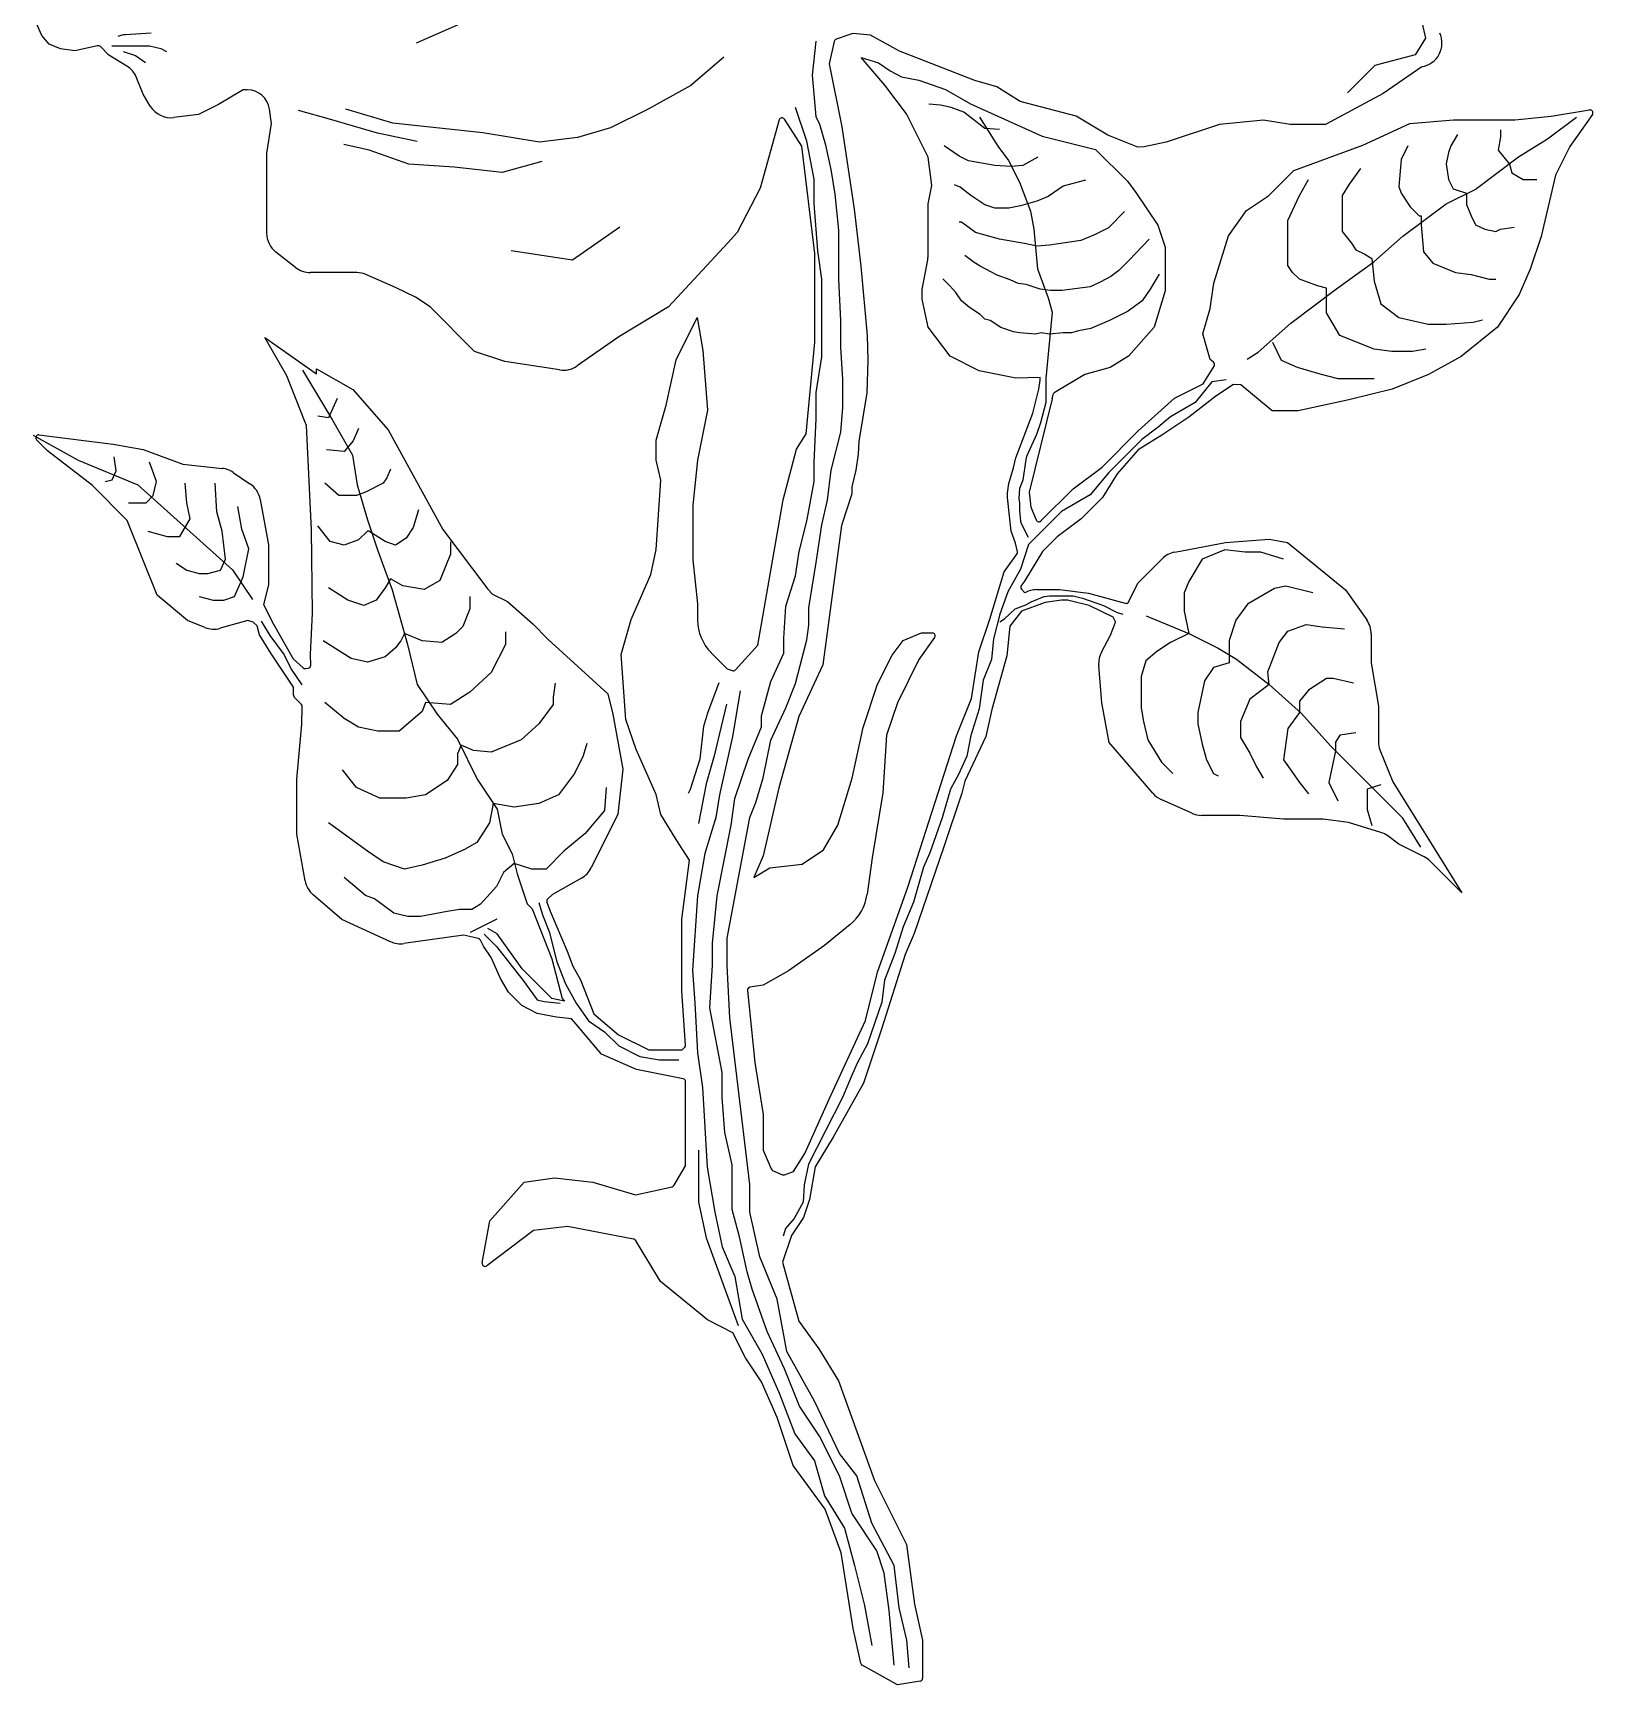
# Model space of a CAD drawing. Extents: x 0 to 2.83, y 0 to 4.95.
# Drawn here: x 0.154 to 2.83, y -0.002 to 2.834 of the extents above; entities that cross this region are included whole.
import ezdxf

# ---------------------------------------------------------------- set-up
doc = ezdxf.new("R2010")
doc.units = 0
doc.layers.add('WHITE', color=7, linetype='CONTINUOUS')

msp = doc.modelspace()

# ---------------------------------------------------------------- linework, layer by layer
at = {"layer": 'WHITE', "linetype": 'CONTINUOUS'}
for p, q in [((0.168699, 2.8292), (0.157299, 2.854899)), ((0.8116, 2.8168), (0.8848, 2.848799)), ((2.535599, 2.857599), (2.542799, 2.8248)), ((0.1815, 2.814699), (0.168699, 2.8292)), ((0.2008, 2.8066), (0.1815, 2.814699)), ((0.2644, 2.8117), (0.225299, 2.803299)), ((0.283499, 2.795599), (0.2691, 2.8104)), ((0.2888, 2.811599), (0.353599, 2.811599)), ((0.356, 2.833199), (0.3124, 2.8308)), ((0.353599, 2.811599), (0.372799, 2.806799)), ((1.4908, 2.761199), (1.4972, 2.8196)), ((1.528399, 2.8192), (1.5195, 2.7808)), ((1.5599, 2.8327), (1.531599, 2.822799)), ((1.590499, 2.830199), (1.5599, 2.8327)), ((1.6404, 2.802599), (1.590499, 2.830199)), ((2.542799, 2.8248), (2.5248, 2.796)), ((0.225299, 2.803299), (0.2008, 2.8066)), ((0.314599, 2.776999), (0.283499, 2.795599)), ((0.307999, 2.802), (0.3296, 2.7948)), ((0.3296, 2.7948), (0.346399, 2.782799)), ((0.372799, 2.806799), (0.3824, 2.802)), ((1.338799, 2.792399), (1.281999, 2.743599)), ((1.5195, 2.7808), (1.5411, 2.672699)), ((1.6152, 2.744299), (1.574699, 2.7918)), ((1.574699, 2.7918), (1.6042, 2.782599)), ((1.6042, 2.782599), (1.6243, 2.7685)), ((1.7694, 2.752399), (1.6404, 2.802599)), ((2.5248, 2.796), (2.456, 2.778)), ((0.342599, 2.728499), (0.3305, 2.758399)), ((1.4972, 2.69), (1.4908, 2.761199)), ((1.6243, 2.7685), (1.6437, 2.758699)), ((1.6437, 2.758699), (1.673599, 2.7527)), ((1.673599, 2.7527), (1.7194, 2.736599)), ((1.807399, 2.741199), (1.7694, 2.752399)), ((2.456, 2.778), (2.409199, 2.731199)), ((2.5366, 2.775799), (2.4704, 2.729899)), ((0.354799, 2.7083), (0.342599, 2.728499)), ((0.513999, 2.736099), (0.471899, 2.7107)), ((0.5212, 2.736099), (0.513999, 2.736099)), ((1.281999, 2.743599), (1.2092, 2.7032)), ((1.6523, 2.694799), (1.6152, 2.744299)), ((1.7194, 2.736599), (1.7623, 2.712199)), ((1.8471, 2.716099), (1.807399, 2.741199)), ((2.4704, 2.729899), (2.3712, 2.6765)), ((0.437599, 2.6937), (0.395399, 2.688499)), ((0.471899, 2.7107), (0.437599, 2.6937)), ((0.5629, 2.6784), (0.5593, 2.703099)), ((0.6624, 2.686), (0.608799, 2.7004)), ((0.7712, 2.6788), (0.689999, 2.7032)), ((1.2092, 2.7032), (1.1444, 2.670799)), ((1.481199, 2.648), (1.461599, 2.706)), ((1.689399, 2.620699), (1.6523, 2.694799)), ((1.7108, 2.709599), (1.690799, 2.7116)), ((1.7288, 2.7056), (1.7108, 2.709599)), ((1.750399, 2.697999), (1.7288, 2.7056)), ((1.786399, 2.67), (1.750399, 2.697999)), ((1.7623, 2.712199), (1.8853, 2.656599)), ((1.943199, 2.690999), (1.8471, 2.716099)), ((2.758199, 2.6907), (2.8243, 2.701699)), ((2.8292, 2.6939), (2.790499, 2.638799)), ((0.554499, 2.6273), (0.5629, 2.6784)), ((0.744799, 2.661999), (0.6624, 2.686)), ((0.925199, 2.6624), (0.7712, 2.6788)), ((1.1444, 2.670799), (1.087599, 2.6544)), ((1.433899, 2.6844), (1.401399, 2.5675)), ((1.4729, 2.639499), (1.442999, 2.6858)), ((1.5036, 2.6768), (1.4972, 2.69)), ((1.513599, 2.6412), (1.5036, 2.6768)), ((1.5411, 2.672699), (1.5627, 2.531399)), ((1.7776, 2.689199), (1.808799, 2.6396)), ((1.812, 2.667999), (1.786399, 2.67)), ((1.997599, 2.6582), (1.943199, 2.690999)), ((2.1891, 2.6765), (2.098, 2.646199)), ((2.2648, 2.684099), (2.1891, 2.6765)), ((2.3103, 2.6765), (2.2648, 2.684099)), ((2.3712, 2.6765), (2.3103, 2.6765)), ((2.4351, 2.641), (2.516, 2.678299)), ((2.516, 2.678299), (2.590699, 2.6847)), ((2.590699, 2.6847), (2.696, 2.6847)), ((2.6716, 2.6672), (2.6716, 2.6556)), ((2.696, 2.6847), (2.758199, 2.6907)), ((2.752, 2.651999), (2.801599, 2.689199)), ((0.7304, 2.6328), (0.6868, 2.6424)), ((0.812799, 2.6472), (0.744799, 2.661999)), ((1.0224, 2.646399), (0.925199, 2.6624)), ((1.087599, 2.6544), (1.0224, 2.646399)), ((1.494899, 2.4551), (1.4729, 2.639499)), ((1.493999, 2.582799), (1.481199, 2.648)), ((1.5232, 2.5992), (1.513599, 2.6412)), ((1.7424, 2.6224), (1.716799, 2.64)), ((1.808799, 2.6396), (1.8272, 2.614799)), ((1.8853, 2.656599), (1.976799, 2.633699)), ((2.048899, 2.6375), (1.997599, 2.6582)), ((2.059799, 2.638499), (2.048899, 2.6375)), ((2.098, 2.646199), (2.059799, 2.638499)), ((2.3168, 2.5977), (2.4351, 2.641)), ((2.512399, 2.64), (2.500799, 2.6168)), ((2.585999, 2.64), (2.5824, 2.6284)), ((2.597599, 2.659199), (2.585999, 2.64)), ((2.6716, 2.6556), (2.667599, 2.6324)), ((2.702399, 2.6212), (2.752, 2.651999)), ((2.790499, 2.638799), (2.765799, 2.589499)), ((0.554499, 2.490299), (0.554499, 2.6273)), ((0.798399, 2.6084), (0.7304, 2.6328)), ((0.875999, 2.6036), (0.798399, 2.6084)), ((1.026399, 2.613199), (0.9584, 2.594)), ((1.6957, 2.5717), (1.689399, 2.620699)), ((1.758399, 2.614399), (1.7424, 2.6224)), ((1.804, 2.6064), (1.758399, 2.614399)), ((1.8272, 2.614799), (1.845999, 2.5776)), ((1.877599, 2.620399), (1.851999, 2.6064)), ((1.976799, 2.633699), (2.031199, 2.5794)), ((2.500799, 2.6168), (2.496799, 2.570399)), ((2.5824, 2.6284), (2.578399, 2.6092)), ((2.578399, 2.6092), (2.5824, 2.582)), ((2.628, 2.5652), (2.702399, 2.6212)), ((2.667599, 2.6324), (2.6868, 2.608799)), ((2.6868, 2.608799), (2.690799, 2.5936)), ((0.9584, 2.594), (0.875999, 2.6036)), ((1.493999, 2.5408), (1.493999, 2.582799)), ((1.5296, 2.557199), (1.5232, 2.5992)), ((1.832, 2.604399), (1.804, 2.6064)), ((1.851999, 2.6064), (1.832, 2.604399)), ((1.9592, 2.5808), (1.9212, 2.5708)), ((2.2734, 2.553999), (2.3168, 2.5977)), ((2.3264, 2.5548), (2.342, 2.582)), ((2.4312, 2.6012), (2.4116, 2.573999)), ((2.5824, 2.582), (2.589999, 2.5664)), ((2.690799, 2.5936), (2.7104, 2.582)), ((2.7104, 2.582), (2.733599, 2.582)), ((2.765799, 2.589499), (2.7411, 2.4844)), ((1.401399, 2.5675), (1.3616, 2.491499)), ((1.536399, 2.495199), (1.5296, 2.557199)), ((1.689299, 2.540499), (1.6957, 2.5717)), ((1.7444, 2.568799), (1.7344, 2.572799)), ((1.7624, 2.5548), (1.7444, 2.568799)), ((1.786399, 2.5388), (1.7624, 2.5548)), ((1.845999, 2.5776), (1.864799, 2.528)), ((1.895599, 2.552799), (1.875599, 2.5448)), ((1.9212, 2.5708), (1.895599, 2.552799)), ((2.031199, 2.5794), (2.046, 2.5601)), ((2.046, 2.5601), (2.0833, 2.503799)), ((2.235699, 2.529099), (2.2734, 2.553999)), ((2.306799, 2.512), (2.3264, 2.5548)), ((2.4116, 2.573999), (2.4, 2.5548)), ((2.4, 2.5548), (2.4, 2.492799)), ((2.496799, 2.570399), (2.500799, 2.558799)), ((2.500799, 2.558799), (2.5164, 2.5352)), ((2.578399, 2.5404), (2.628, 2.5652)), ((2.589999, 2.5664), (2.613199, 2.558799)), ((2.613199, 2.558799), (2.613199, 2.5392)), ((1.500399, 2.459599), (1.493999, 2.5408)), ((1.5627, 2.531399), (1.573899, 2.4337)), ((1.689299, 2.4516), (1.689299, 2.540499)), ((1.804, 2.5332), (1.786399, 2.5388)), ((1.827999, 2.5332), (1.804, 2.5332)), ((1.848, 2.537199), (1.827999, 2.5332)), ((1.875599, 2.5448), (1.848, 2.537199)), ((1.864799, 2.528), (1.8708, 2.4972)), ((2.0264, 2.527199), (1.9988, 2.4992)), ((2.2046, 2.4855), (2.235699, 2.529099)), ((2.503599, 2.4848), (2.578399, 2.5404)), ((2.5164, 2.5352), (2.532, 2.519999)), ((2.613199, 2.5392), (2.6212, 2.519999)), ((1.1604, 2.5004), (1.0792, 2.443599)), ((1.536399, 2.4112), (1.536399, 2.495199)), ((1.746399, 2.5092), (1.7424, 2.5092)), ((1.7704, 2.491199), (1.746399, 2.5092)), ((1.8708, 2.4972), (1.8772, 2.4288)), ((1.9988, 2.4992), (1.974799, 2.4872)), ((2.0833, 2.503799), (2.0959, 2.4662)), ((2.306799, 2.4344), (2.306799, 2.512)), ((2.532, 2.519999), (2.535599, 2.519999)), ((2.535599, 2.519999), (2.535599, 2.5044)), ((2.535599, 2.5044), (2.539599, 2.457999)), ((2.6212, 2.519999), (2.628799, 2.5044)), ((2.628799, 2.5044), (2.644399, 2.496799)), ((2.644399, 2.496799), (2.663599, 2.492799)), ((2.663599, 2.492799), (2.6716, 2.496799)), ((2.6716, 2.496799), (2.694799, 2.5004)), ((1.3459, 2.473799), (1.2437, 2.363699)), ((1.3616, 2.491499), (1.3459, 2.473799)), ((1.812, 2.479599), (1.7704, 2.491199)), ((1.857599, 2.4716), (1.812, 2.479599)), ((1.875599, 2.4676), (1.857599, 2.4716)), ((1.8976, 2.469599), (1.875599, 2.4676)), ((1.9512, 2.4776), (1.8976, 2.469599)), ((1.974799, 2.4872), (1.9512, 2.4776)), ((2.068399, 2.479599), (2.034399, 2.443599)), ((2.179699, 2.4044), (2.2046, 2.4855)), ((2.4, 2.492799), (2.4156, 2.4732)), ((2.4156, 2.4732), (2.423199, 2.4616)), ((2.453999, 2.4412), (2.503599, 2.4848)), ((2.7411, 2.4844), (2.722599, 2.428299)), ((0.603799, 2.431299), (0.570299, 2.4576)), ((1.0792, 2.443599), (0.973999, 2.46)), ((1.494899, 2.303299), (1.494899, 2.4551)), ((1.5072, 2.4112), (1.500399, 2.459599)), ((1.6789, 2.393699), (1.688599, 2.444299)), ((1.768399, 2.439599), (1.7524, 2.4516)), ((1.778399, 2.433599), (1.768399, 2.439599)), ((2.034399, 2.443599), (2.016799, 2.426)), ((2.0959, 2.4662), (2.0959, 2.3914)), ((2.385999, 2.391599), (2.453999, 2.4412)), ((2.423199, 2.4616), (2.4388, 2.453999)), ((2.4388, 2.453999), (2.4504, 2.446399)), ((2.4504, 2.446399), (2.4544, 2.407599)), ((2.539599, 2.457999), (2.5552, 2.4384)), ((2.5552, 2.4384), (2.594, 2.4228)), ((0.7091, 2.422499), (0.6294, 2.422499)), ((0.775699, 2.397), (0.724399, 2.4193)), ((1.5072, 2.278), (1.5072, 2.4112)), ((1.5396, 2.3396), (1.536399, 2.4112)), ((1.573899, 2.4337), (1.584699, 2.3145)), ((1.726799, 2.4), (1.7148, 2.411999)), ((1.807999, 2.417999), (1.778399, 2.433599)), ((1.83, 2.41), (1.807999, 2.417999)), ((1.843999, 2.404), (1.83, 2.41)), ((1.8772, 2.4288), (1.895599, 2.379199)), ((2.002799, 2.415999), (1.984799, 2.405999)), ((2.016799, 2.426), (2.002799, 2.415999)), ((2.085999, 2.42), (2.070399, 2.394)), ((2.3148, 2.4228), (2.306799, 2.4344)), ((2.3264, 2.4112), (2.3148, 2.4228)), ((2.357199, 2.3996), (2.3264, 2.4112)), ((2.594, 2.4228), (2.6212, 2.419199)), ((2.6212, 2.419199), (2.651999, 2.4112)), ((2.651999, 2.4112), (2.663599, 2.4112)), ((2.722599, 2.428299), (2.7037, 2.3849)), ((0.8097, 2.3803), (0.775699, 2.397)), ((1.6789, 2.377), (1.6789, 2.393699)), ((1.736799, 2.388), (1.726799, 2.4)), ((1.746399, 2.374), (1.736799, 2.388)), ((1.857599, 2.401999), (1.843999, 2.404)), ((1.8816, 2.394), (1.857599, 2.401999)), ((1.8996, 2.391999), (1.8816, 2.394)), ((1.919199, 2.391999), (1.8996, 2.391999)), ((1.9672, 2.398), (1.919199, 2.391999)), ((1.984799, 2.405999), (1.9672, 2.398)), ((2.070399, 2.394), (2.0564, 2.374)), ((2.0959, 2.3914), (2.076999, 2.3289)), ((2.173399, 2.361099), (2.179699, 2.4044)), ((2.311599, 2.335599), (2.385999, 2.391599)), ((2.3728, 2.395999), (2.357199, 2.3996)), ((2.3728, 2.353199), (2.3728, 2.395999)), ((2.4544, 2.407599), (2.466, 2.368799)), ((2.7037, 2.3849), (2.6663, 2.328599)), ((0.834999, 2.363699), (0.8097, 2.3803)), ((0.911199, 2.2871), (0.834999, 2.363699)), ((1.2437, 2.363699), (1.1588, 2.3124)), ((1.689399, 2.3289), (1.6789, 2.377)), ((1.7604, 2.3624), (1.746399, 2.374)), ((1.778399, 2.350399), (1.7604, 2.3624)), ((1.901999, 2.354399), (1.891199, 2.2404)), ((1.895599, 2.379199), (1.901999, 2.354399)), ((2.032399, 2.3564), (2.000799, 2.340399)), ((2.0564, 2.374), (2.032399, 2.3564)), ((2.1609, 2.317199), (2.173399, 2.361099)), ((2.466, 2.368799), (2.496799, 2.345599)), ((1.256999, 2.2725), (1.293099, 2.3452)), ((1.293099, 2.3452), (1.3027, 2.289)), ((1.5396, 2.294399), (1.5396, 2.3396)), ((1.726999, 2.2788), (1.689399, 2.3289)), ((1.786399, 2.3424), (1.778399, 2.350399)), ((1.796, 2.340399), (1.786399, 2.3424)), ((1.814, 2.328399), (1.796, 2.340399)), ((1.835999, 2.3208), (1.814, 2.328399)), ((1.968799, 2.3264), (1.947199, 2.3224)), ((2.000799, 2.340399), (1.968799, 2.3264)), ((2.076999, 2.3289), (2.0334, 2.278899)), ((2.255599, 2.286), (2.311599, 2.335599)), ((2.395999, 2.314399), (2.3728, 2.353199)), ((2.496799, 2.345599), (2.547199, 2.334)), ((2.547199, 2.334), (2.578399, 2.334)), ((2.578399, 2.334), (2.624799, 2.337599)), ((2.6663, 2.328599), (2.604, 2.2787)), ((2.624799, 2.337599), (2.640399, 2.341599)), ((0.588999, 2.2453), (0.551299, 2.3111)), ((0.551299, 2.3111), (0.6401, 2.248899)), ((1.1588, 2.3124), (1.0871, 2.2623)), ((1.4801, 2.145699), (1.494899, 2.303299)), ((1.584699, 2.3145), (1.585899, 2.272)), ((1.845999, 2.318799), (1.835999, 2.3208)), ((1.8736, 2.3168), (1.845999, 2.318799)), ((1.883599, 2.318799), (1.8736, 2.3168)), ((1.8976, 2.3168), (1.883599, 2.318799)), ((1.9212, 2.318799), (1.8976, 2.3168)), ((1.935199, 2.318799), (1.9212, 2.318799)), ((1.947199, 2.3224), (1.935199, 2.318799)), ((2.1735, 2.273099), (2.1609, 2.317199)), ((2.279999, 2.302799), (2.2952, 2.272)), ((2.4544, 2.291199), (2.395999, 2.314399)), ((0.9628, 2.269799), (0.911199, 2.2871)), ((1.057, 2.2553), (0.9628, 2.269799)), ((1.239799, 2.1951), (1.256999, 2.2725)), ((1.3027, 2.289), (1.3111, 2.1863)), ((1.4972, 2.216399), (1.5072, 2.278)), ((1.542799, 2.2392), (1.5396, 2.294399)), ((1.585899, 2.272), (1.5843, 2.215899)), ((1.777099, 2.253799), (1.726999, 2.2788)), ((2.0334, 2.278899), (2.0018, 2.259799)), ((2.179199, 2.2685), (2.1735, 2.273099)), ((2.236799, 2.273999), (2.255599, 2.286)), ((2.2952, 2.272), (2.3224, 2.2604)), ((2.485199, 2.287199), (2.4544, 2.291199)), ((2.5204, 2.287199), (2.485199, 2.287199)), ((2.5436, 2.291199), (2.5204, 2.287199)), ((2.604, 2.2787), (2.5478, 2.247499)), ((0.620199, 2.167), (0.588999, 2.2453)), ((0.615999, 2.2548), (0.6672, 2.169199)), ((0.6401, 2.248899), (0.6401, 2.2574)), ((0.6401, 2.2574), (0.702499, 2.2216)), ((1.8398, 2.2413), (1.777099, 2.253799)), ((1.8817, 2.242399), (1.8398, 2.2413)), ((1.8817, 2.237699), (1.8817, 2.242399)), ((1.891199, 2.2404), (1.891199, 2.199599)), ((1.958199, 2.2474), (1.905799, 2.216099)), ((2.0018, 2.259799), (1.958199, 2.2474)), ((2.1614, 2.231499), (2.1802, 2.262)), ((2.3224, 2.2604), (2.3612, 2.2488)), ((2.3612, 2.2488), (2.3924, 2.240799)), ((2.3924, 2.240799), (2.4544, 2.240799)), ((2.5478, 2.247499), (2.485699, 2.2225)), ((0.702499, 2.2216), (0.762799, 2.1528)), ((1.4972, 2.1712), (1.4972, 2.216399)), ((1.542799, 2.190799), (1.542799, 2.2392)), ((1.5843, 2.215899), (1.5707, 2.1326)), ((1.8693, 2.181299), (1.879299, 2.2223)), ((1.879299, 2.2223), (1.8817, 2.237699)), ((2.1119, 2.206899), (2.1614, 2.231499)), ((2.176, 2.2348), (2.147599, 2.199599)), ((2.200799, 2.238399), (2.176, 2.2348)), ((2.2132, 2.2304), (2.182899, 2.2104)), ((2.226099, 2.2297), (2.2132, 2.2304)), ((2.2799, 2.1853), (2.226099, 2.2297)), ((2.485699, 2.2225), (2.411099, 2.204099)), ((0.675599, 2.206399), (0.660399, 2.173199)), ((1.222499, 2.134999), (1.239799, 2.1951)), ((1.3111, 2.1863), (1.2939, 2.1005)), ((1.5396, 2.1484), (1.542799, 2.190799)), ((1.9023, 2.206), (1.862699, 2.0455)), ((1.891199, 2.199599), (1.881999, 2.1644)), ((2.049799, 2.1507), (2.1119, 2.206899)), ((2.147599, 2.199599), (2.1052, 2.174799)), ((2.182899, 2.2104), (2.136899, 2.1744)), ((2.324199, 2.1853), (2.2799, 2.1853)), ((2.411099, 2.204099), (2.324199, 2.1853)), ((0.6229, 2.160099), (0.620199, 2.167)), ((0.631299, 1.981099), (0.6229, 2.160099)), ((0.660399, 2.173199), (0.642, 2.176)), ((0.6672, 2.169199), (0.7016, 2.1092)), ((0.712, 2.154799), (0.702799, 2.133599)), ((1.493999, 2.0964), (1.4972, 2.1712)), ((1.8401, 2.104399), (1.8693, 2.181299)), ((1.881999, 2.1644), (1.8752, 2.144799)), ((2.084, 2.1572), (2.055999, 2.135999)), ((2.1052, 2.174799), (2.084, 2.1572)), ((2.136899, 2.1744), (2.090399, 2.1435)), ((0.1536, 2.143599), (0.2308, 2.1008)), ((0.1782, 2.116499), (0.1596, 2.135299)), ((0.1638, 2.143899), (0.291, 2.127899)), ((0.291, 2.127899), (0.3424, 2.1191)), ((0.702799, 2.133599), (0.6876, 2.1156)), ((0.762799, 2.1528), (0.856899, 1.9816)), ((1.222499, 2.1006), (1.222499, 2.134999)), ((1.463799, 2.1194), (1.4801, 2.145699)), ((1.5232, 2.0836), (1.5396, 2.1484)), ((1.5707, 2.1326), (1.5691, 2.110699)), ((1.8752, 2.144799), (1.858399, 2.1068)), ((1.9878, 2.0887), (2.049799, 2.1507)), ((2.055999, 2.135999), (1.9996, 2.0796)), ((2.090399, 2.1435), (2.049799, 2.118099)), ((0.2554, 2.056799), (0.1782, 2.116499)), ((0.2308, 2.1008), (0.3336, 2.058)), ((0.296, 2.082), (0.2928, 2.1064)), ((0.3424, 2.1191), (0.4108, 2.093499)), ((0.6876, 2.1156), (0.657199, 2.1184)), ((0.7016, 2.1092), (0.709999, 2.058)), ((1.2309, 2.066299), (1.222499, 2.1006)), ((1.2939, 2.1005), (1.2855, 2.023499)), ((1.4405, 2.032299), (1.463799, 2.1194)), ((1.5691, 2.110699), (1.5655, 2.0833)), ((1.8357, 2.087599), (1.8401, 2.104399)), ((1.8572, 2.101599), (1.851999, 2.0664)), ((1.858399, 2.1068), (1.8572, 2.101599)), ((2.049799, 2.118099), (2.013999, 2.0771)), ((0.2896, 2.0668), (0.296, 2.082)), ((0.365599, 2.063999), (0.353599, 2.097199)), ((0.4108, 2.093499), (0.477999, 2.086299)), ((0.496699, 2.079499), (0.525799, 2.0599)), ((0.760399, 2.069999), (0.7544, 2.0608)), ((0.766799, 2.0852), (0.760399, 2.069999)), ((1.493999, 2.063999), (1.493999, 2.0964)), ((1.5168, 2.031599), (1.5232, 2.0836)), ((1.5655, 2.0833), (1.558699, 2.054699)), ((1.8277, 2.0603), (1.8357, 2.087599)), ((1.938199, 2.0515), (1.9878, 2.0887)), ((1.9996, 2.0796), (1.967599, 2.0408)), ((2.013999, 2.0771), (1.988399, 2.036299)), ((0.3151, 1.997099), (0.2554, 2.056799)), ((0.277599, 2.063999), (0.2896, 2.0668)), ((0.3336, 2.058), (0.495999, 1.9124)), ((0.3596, 2.039599), (0.365599, 2.063999)), ((0.417199, 2.027199), (0.4144, 2.0608)), ((0.4688, 2.012), (0.465999, 2.0608)), ((0.678399, 2.039599), (0.654399, 2.0608)), ((0.723999, 2.045599), (0.7088, 2.039599)), ((0.709999, 2.058), (0.727199, 1.998)), ((0.7544, 2.0608), (0.723999, 2.045599)), ((1.222499, 1.947), (1.2309, 2.066299)), ((1.481199, 1.996), (1.493999, 2.063999)), ((1.558699, 2.042599), (1.541, 1.988499)), ((1.558699, 2.054699), (1.558699, 2.042599)), ((1.825299, 2.043699), (1.8277, 2.0603)), ((1.825299, 2.036299), (1.825299, 2.043699)), ((1.8464, 2.052), (1.845199, 2.0348)), ((1.851999, 2.0664), (1.8464, 2.052)), ((1.862699, 2.0455), (1.8658, 2.019999)), ((1.883, 1.996399), (1.938199, 2.0515)), ((0.3172, 2.027199), (0.3476, 2.027199)), ((0.3476, 2.027199), (0.3596, 2.039599)), ((0.4232, 2), (0.417199, 2.027199)), ((0.5116, 1.981999), (0.5052, 2.021199)), ((0.5435, 2.0329), (0.5575, 1.955399)), ((0.7088, 2.039599), (0.678399, 2.039599)), ((0.815199, 2.015199), (0.805999, 1.984799)), ((1.2855, 2.023499), (1.2855, 1.9297)), ((1.396999, 1.7831), (1.4405, 2.032299)), ((1.5072, 1.989599), (1.5168, 2.031599)), ((1.831799, 1.978899), (1.825299, 2.036299)), ((1.845199, 2.0348), (1.8464, 2.027199)), ((1.8464, 2.027199), (1.8464, 2.013999)), ((1.8464, 2.013999), (1.848, 1.996)), ((1.8658, 2.019999), (1.874899, 1.998)), ((1.967599, 2.0408), (1.9184, 2.012399)), ((1.988399, 2.036299), (1.9522, 2.000099)), ((0.366299, 1.8687), (0.3151, 1.997099)), ((0.4052, 1.969599), (0.4232, 2)), ((0.477999, 1.9788), (0.4688, 2.012)), ((0.6632, 1.9608), (0.642, 1.988)), ((0.727199, 1.998), (0.7444, 1.946799)), ((0.805999, 1.984799), (0.794, 1.966799)), ((1.468, 1.944), (1.481199, 1.996)), ((1.4972, 1.9248), (1.5072, 1.989599)), ((1.541, 1.988499), (1.508599, 1.7495)), ((1.848, 1.996), (1.8492, 1.991999)), ((1.8492, 1.991999), (1.8608, 1.9684)), ((1.9184, 2.012399), (1.8616, 1.955999)), ((1.9522, 2.000099), (1.911, 1.9692)), ((0.3504, 1.9788), (0.384, 1.969599)), ((0.384, 1.969599), (0.4052, 1.969599)), ((0.483999, 1.9304), (0.477999, 1.9788)), ((0.523599, 1.9484), (0.5116, 1.981999)), ((0.633, 1.8379), (0.631299, 1.981099)), ((0.6876, 1.954399), (0.6632, 1.9608)), ((0.712, 1.9636), (0.6876, 1.954399)), ((0.727199, 1.9788), (0.712, 1.9636)), ((0.73, 1.9788), (0.727199, 1.9788)), ((0.7576, 1.9608), (0.73, 1.9788)), ((0.7756, 1.954399), (0.7576, 1.9608)), ((0.794, 1.966799), (0.7756, 1.954399)), ((0.856899, 1.9816), (0.934, 1.878999)), ((0.87, 1.960399), (0.87, 1.9392)), ((1.838999, 1.9579), (1.831799, 1.978899)), ((1.842599, 1.9433), (1.838999, 1.9579)), ((1.911, 1.9692), (1.885599, 1.943899)), ((2.112499, 1.9427), (2.199399, 1.9591)), ((2.199399, 1.9591), (2.274499, 1.9651)), ((2.274499, 1.9651), (2.3059, 1.958999)), ((2.3059, 1.958999), (2.405499, 1.8779)), ((0.475199, 1.911999), (0.483999, 1.9304)), ((0.5144, 1.899999), (0.523599, 1.9484)), ((0.5575, 1.955399), (0.5575, 1.8866)), ((0.7444, 1.946799), (0.769999, 1.878)), ((0.87, 1.9392), (0.851599, 1.894)), ((1.213799, 1.9045), (1.222499, 1.947)), ((1.2855, 1.9297), (1.293799, 1.8537)), ((1.461599, 1.901999), (1.468, 1.944)), ((1.8198, 1.908699), (1.841799, 1.9392)), ((1.8616, 1.955999), (1.847599, 1.913599)), ((1.885599, 1.943899), (1.8549, 1.892799)), ((2.049599, 1.8901), (2.090699, 1.9312)), ((2.1596, 1.930799), (2.136399, 1.891999)), ((2.1984, 1.9464), (2.1596, 1.930799)), ((2.2332, 1.942399), (2.1984, 1.9464)), ((2.2604, 1.942399), (2.2332, 1.942399)), ((2.2992, 1.930799), (2.2604, 1.942399)), ((0.399199, 1.924), (0.417199, 1.911999)), ((0.417199, 1.911999), (0.4384, 1.906)), ((0.4384, 1.906), (0.453599, 1.906)), ((0.453599, 1.906), (0.475199, 1.911999)), ((0.495999, 1.9124), (0.530399, 1.861199)), ((0.499199, 1.8664), (0.5144, 1.899999)), ((1.1798, 1.827299), (1.213799, 1.9045)), ((1.445199, 1.85), (1.461599, 1.901999)), ((1.4844, 1.846799), (1.4972, 1.9248)), ((1.794999, 1.8276), (1.8198, 1.908699)), ((1.847599, 1.913599), (1.8264, 1.874799)), ((0.5575, 1.8866), (0.549199, 1.852599)), ((0.693599, 1.860399), (0.660399, 1.8816)), ((0.7576, 1.8816), (0.742399, 1.860399)), ((0.766799, 1.8968), (0.7576, 1.8816)), ((0.787999, 1.884799), (0.766799, 1.8968)), ((0.769999, 1.878), (0.796, 1.784)), ((0.8244, 1.8788), (0.787999, 1.884799)), ((0.851599, 1.894), (0.8244, 1.8788)), ((0.934, 1.878999), (0.942099, 1.8708)), ((1.8264, 1.874799), (1.812399, 1.835999)), ((1.8549, 1.892799), (1.8493, 1.885699)), ((1.8494, 1.879299), (1.8551, 1.872799)), ((1.8758, 1.878299), (1.914499, 1.878299)), ((1.914499, 1.878299), (1.9643, 1.8723)), ((1.9643, 1.8723), (2.027699, 1.8549)), ((2.0334, 1.857499), (2.049599, 1.8901)), ((2.136399, 1.891999), (2.128799, 1.872799)), ((2.128799, 1.872799), (2.128799, 1.841599)), ((2.2836, 1.880399), (2.2372, 1.853199)), ((2.3032, 1.8844), (2.2836, 1.880399)), ((2.3496, 1.872799), (2.3032, 1.8844)), ((2.405499, 1.8779), (2.4419, 1.8262)), ((0.418399, 1.8255), (0.366299, 1.8687)), ((0.4384, 1.8664), (0.462799, 1.860399)), ((0.462799, 1.860399), (0.4812, 1.860399)), ((0.4812, 1.860399), (0.499199, 1.8664)), ((0.549199, 1.852599), (0.5661, 1.8191)), ((0.721199, 1.851199), (0.693599, 1.860399)), ((0.742399, 1.860399), (0.721199, 1.851199)), ((0.903199, 1.845199), (0.8912, 1.8148)), ((0.903199, 1.8664), (0.903199, 1.845199)), ((0.942099, 1.8708), (0.967599, 1.858)), ((0.967599, 1.858), (1.011, 1.819499)), ((1.293799, 1.8537), (1.293799, 1.825899)), ((1.442, 1.795199), (1.445199, 1.85)), ((1.4844, 1.8176), (1.4844, 1.846799)), ((1.820399, 1.8284), (1.838799, 1.845199)), ((1.838799, 1.845199), (1.8572, 1.851999)), ((1.889999, 1.856199), (1.8493, 1.841199)), ((1.8572, 1.851999), (1.866, 1.8572)), ((1.866, 1.8572), (1.888399, 1.8664)), ((1.888399, 1.8664), (1.8976, 1.867599)), ((1.917999, 1.8601), (1.889999, 1.856199)), ((1.8976, 1.867599), (1.937999, 1.867599)), ((1.965899, 1.850999), (1.932899, 1.8593)), ((1.937999, 1.867599), (1.953999, 1.8636)), ((1.953999, 1.8636), (1.990399, 1.8508)), ((2.006599, 1.830899), (1.965899, 1.850999)), ((1.990399, 1.8508), (2.013999, 1.838799)), ((2.2372, 1.853199), (2.2176, 1.825999)), ((0.448399, 1.8135), (0.418399, 1.8255)), ((0.522, 1.825299), (0.4749, 1.812)), ((0.531499, 1.8226), (0.522, 1.825299)), ((0.538299, 1.815999), (0.531499, 1.8226)), ((0.5422, 1.8006), (0.538299, 1.815999)), ((0.544799, 1.824), (0.56, 1.7996)), ((0.5661, 1.8191), (0.6, 1.759299)), ((0.629499, 1.766999), (0.633, 1.8379)), ((0.8912, 1.8148), (0.878799, 1.8028)), ((1.011, 1.819499), (1.036599, 1.793499)), ((1.1625, 1.766999), (1.1798, 1.827299)), ((1.481199, 1.792), (1.4844, 1.8176)), ((1.7761, 1.7716), (1.794999, 1.8276)), ((1.812399, 1.835999), (1.801599, 1.793599)), ((1.812399, 1.823199), (1.820399, 1.8284)), ((1.829499, 1.815799), (1.8243, 1.764899)), ((1.8493, 1.841199), (1.829499, 1.815799)), ((2.002399, 1.799999), (2.010299, 1.8207)), ((2.009999, 1.825099), (2.006599, 1.830899)), ((2.013999, 1.838799), (2.0232, 1.8364)), ((2.063199, 1.833199), (2.136399, 1.8028)), ((2.128799, 1.841599), (2.136399, 1.8028)), ((2.2176, 1.825999), (2.206, 1.7912)), ((2.306799, 1.8068), (2.338, 1.8184)), ((2.338, 1.8184), (2.3652, 1.814399)), ((0.5616, 1.769199), (0.5422, 1.8006)), ((0.56, 1.7996), (0.584399, 1.766399)), ((0.699599, 1.7604), (0.651199, 1.7904)), ((0.784799, 1.7904), (0.7756, 1.778399)), ((0.790799, 1.8028), (0.784799, 1.7904)), ((0.8212, 1.7904), (0.790799, 1.8028)), ((0.854799, 1.7876), (0.8212, 1.7904)), ((0.878799, 1.8028), (0.854799, 1.7876)), ((0.963999, 1.805999), (0.963999, 1.784399)), ((1.036599, 1.793499), (1.139799, 1.6992)), ((1.442, 1.769199), (1.442, 1.795199)), ((1.461599, 1.7172), (1.481199, 1.792)), ((1.6275, 1.766), (1.6466, 1.7912)), ((1.6466, 1.7912), (1.678099, 1.8039)), ((1.7005, 1.796), (1.673699, 1.758499)), ((1.678099, 1.8039), (1.6964, 1.8039)), ((1.801599, 1.793599), (1.797999, 1.758399)), ((1.986899, 1.7711), (2.002399, 1.799999)), ((2.1052, 1.7876), (2.082, 1.771999)), ((2.136399, 1.8028), (2.1052, 1.7876)), ((2.136399, 1.8028), (2.1872, 1.7776)), ((2.206, 1.7912), (2.206, 1.7524)), ((2.272, 1.7372), (2.291599, 1.7876)), ((2.291599, 1.7876), (2.306799, 1.8068)), ((2.3652, 1.814399), (2.404, 1.810799)), ((2.449599, 1.802299), (2.449599, 1.7524)), ((0.600499, 1.711199), (0.5616, 1.769199)), ((0.584399, 1.766399), (0.5964, 1.741999)), ((0.6, 1.759299), (0.6168, 1.744199)), ((0.6302, 1.7487), (0.629499, 1.766999)), ((0.727199, 1.753999), (0.699599, 1.7604)), ((0.7576, 1.7632), (0.727199, 1.753999)), ((0.7756, 1.778399), (0.7576, 1.7632)), ((0.796, 1.784), (0.812799, 1.7156)), ((0.963999, 1.784399), (0.939599, 1.735999)), ((1.170899, 1.6553), (1.1625, 1.766999)), ((1.316799, 1.770499), (1.344799, 1.742499)), ((1.3586, 1.7407), (1.396999, 1.7831)), ((1.419199, 1.720399), (1.442, 1.769199)), ((1.602599, 1.716199), (1.6275, 1.766)), ((1.673699, 1.758499), (1.6366, 1.683799)), ((1.7637, 1.6912), (1.7761, 1.7716)), ((1.797999, 1.758399), (1.784, 1.723199)), ((1.8243, 1.764899), (1.798699, 1.672399)), ((2.082, 1.771999), (2.062799, 1.756399)), ((2.1872, 1.7776), (2.2184, 1.759199)), ((2.2184, 1.759199), (2.274399, 1.7156)), ((0.5964, 1.741999), (0.614799, 1.7148)), ((0.6208, 1.7429), (0.6258, 1.743499)), ((0.939599, 1.735999), (0.903199, 1.702399)), ((1.344799, 1.742499), (1.353199, 1.7393)), ((1.508599, 1.7495), (1.467399, 1.660699)), ((1.9873, 1.6842), (1.9821, 1.748)), ((2.062799, 1.756399), (2.0548, 1.7292)), ((2.179199, 1.744799), (2.163599, 1.7216)), ((2.206, 1.7524), (2.179199, 1.744799)), ((2.274399, 1.7156), (2.272, 1.7372)), ((2.449599, 1.7524), (2.461899, 1.6785)), ((0.600499, 1.697399), (0.600499, 1.711199)), ((0.812799, 1.7156), (0.847199, 1.664399)), ((0.903199, 1.702399), (0.87, 1.6812)), ((1.0492, 1.717599), (1.046, 1.6936)), ((1.3112, 1.6668), (1.3308, 1.7192)), ((1.3544, 1.626399), (1.367599, 1.704399)), ((1.4032, 1.661999), (1.419199, 1.720399)), ((1.445199, 1.675199), (1.461599, 1.7172)), ((1.5777, 1.6416), (1.602599, 1.716199)), ((1.784, 1.723199), (1.777199, 1.673599)), ((2.0548, 1.7292), (2.0548, 1.675199)), ((2.163599, 1.7216), (2.151999, 1.667199)), ((2.274399, 1.7156), (2.241199, 1.6904)), ((2.329999, 1.666), (2.274399, 1.7156)), ((2.342, 1.705999), (2.3264, 1.6868)), ((2.3728, 1.7256), (2.342, 1.705999)), ((2.384399, 1.7256), (2.3728, 1.7256)), ((2.419199, 1.717599), (2.384399, 1.7256)), ((0.614199, 1.6813), (0.601899, 1.694)), ((0.614499, 1.6473), (0.615599, 1.6777)), ((0.6876, 1.657199), (0.654399, 1.684399)), ((0.827199, 1.684399), (0.8212, 1.669199)), ((0.87, 1.6812), (0.827199, 1.684399)), ((1.046, 1.6812), (1.0216, 1.648)), ((1.046, 1.6936), (1.046, 1.6812)), ((1.139799, 1.6992), (1.1482, 1.6647)), ((1.343199, 1.681599), (1.322399, 1.5928)), ((1.419199, 1.62), (1.445199, 1.675199)), ((1.6366, 1.683799), (1.6179, 1.628499)), ((1.7378, 1.6273), (1.7637, 1.6912)), ((1.777199, 1.673599), (1.762799, 1.628)), ((1.999799, 1.6157), (1.9873, 1.6842)), ((2.0548, 1.675199), (2.058799, 1.651999)), ((2.241199, 1.6904), (2.2256, 1.651999)), ((2.3264, 1.6868), (2.3264, 1.667199)), ((2.461899, 1.6785), (2.461899, 1.617499)), ((0.6061, 1.552899), (0.614499, 1.6473)), ((0.712, 1.641999), (0.6876, 1.657199)), ((0.8212, 1.669199), (0.781599, 1.635599)), ((0.847199, 1.664399), (0.8816, 1.6216)), ((1.0216, 1.648), (0.991199, 1.620399)), ((1.1482, 1.6647), (1.1655, 1.570099)), ((1.188199, 1.603899), (1.170899, 1.6553)), ((1.304399, 1.644), (1.3112, 1.6668)), ((1.4032, 1.642799), (1.4032, 1.661999)), ((1.467399, 1.660699), (1.4334, 1.5381)), ((1.798699, 1.672399), (1.7882, 1.626299)), ((2.058799, 1.651999), (2.0664, 1.6208)), ((2.151999, 1.667199), (2.151999, 1.648)), ((2.151999, 1.648), (2.1596, 1.613199)), ((2.2256, 1.651999), (2.2256, 1.624799)), ((2.3264, 1.667199), (2.306799, 1.639999)), ((2.3796, 1.61), (2.329999, 1.666)), ((0.745199, 1.635599), (0.712, 1.641999)), ((0.781599, 1.635599), (0.745199, 1.635599)), ((0.8816, 1.6216), (0.9156, 1.5528)), ((0.991199, 1.620399), (0.939599, 1.5992)), ((1.297999, 1.588), (1.304399, 1.644)), ((1.332, 1.526), (1.3544, 1.626399)), ((1.380399, 1.587599), (1.4032, 1.642799)), ((1.406399, 1.555199), (1.419199, 1.62)), ((1.558899, 1.5548), (1.5777, 1.6416)), ((1.6179, 1.628499), (1.611899, 1.5295)), ((1.6546, 1.367699), (1.7378, 1.6273)), ((1.7882, 1.626299), (1.752599, 1.549499)), ((1.762799, 1.628), (1.756, 1.592399)), ((2.0664, 1.6208), (2.089999, 1.582)), ((2.2256, 1.624799), (2.241199, 1.597599)), ((2.306799, 1.639999), (2.2992, 1.585999)), ((2.395999, 1.628399), (2.3884, 1.616799)), ((2.3884, 1.616799), (2.3884, 1.6016)), ((2.423199, 1.6324), (2.395999, 1.628399)), ((0.888, 1.6116), (0.882, 1.5964)), ((0.882, 1.5964), (0.882, 1.577999)), ((0.9092, 1.602399), (0.888, 1.6116)), ((0.939599, 1.5992), (0.9092, 1.602399)), ((1.097599, 1.593199), (1.082399, 1.5628)), ((1.1036, 1.6144), (1.097599, 1.593199)), ((1.222599, 1.5267), (1.188199, 1.603899)), ((1.281599, 1.536), (1.297999, 1.588)), ((1.322399, 1.5928), (1.308799, 1.545199)), ((1.756, 1.592399), (1.7416, 1.560799)), ((2.0747, 1.5289), (1.999799, 1.6157)), ((2.1596, 1.613199), (2.1672, 1.585999)), ((2.241199, 1.597599), (2.252799, 1.574399)), ((2.3884, 1.6016), (2.3768, 1.547199)), ((2.503999, 1.485999), (2.3796, 1.61)), ((2.4646, 1.603199), (2.486599, 1.548699)), ((0.7088, 1.5388), (0.6844, 1.5692)), ((0.882, 1.577999), (0.864, 1.550799)), ((1.082399, 1.5628), (1.055199, 1.526399)), ((1.1655, 1.570099), (1.157099, 1.492799)), ((1.357599, 1.5196), (1.380399, 1.587599)), ((1.7416, 1.560799), (1.727599, 1.536)), ((2.089999, 1.582), (2.1092, 1.5628)), ((2.1672, 1.585999), (2.179199, 1.5628)), ((2.179199, 1.5628), (2.1868, 1.558799)), ((2.252799, 1.574399), (2.2644, 1.5548)), ((2.2992, 1.585999), (2.3108, 1.570399)), ((2.3108, 1.570399), (2.3264, 1.547199)), ((0.6061, 1.4586), (0.6061, 1.552899)), ((0.748399, 1.5204), (0.7088, 1.5388)), ((0.864, 1.550799), (0.827199, 1.526399)), ((0.9156, 1.5528), (0.949999, 1.5016)), ((1.137199, 1.5388), (1.133999, 1.499199)), ((1.278399, 1.529199), (1.281599, 1.536)), ((1.308799, 1.545199), (1.295199, 1.476799)), ((1.393599, 1.512799), (1.406399, 1.555199)), ((1.4334, 1.5381), (1.406299, 1.421599)), ((1.534199, 1.4742), (1.558899, 1.5548)), ((1.727599, 1.536), (1.7136, 1.486799)), ((1.752599, 1.549499), (1.7474, 1.5288)), ((2.3264, 1.547199), (2.342, 1.5276)), ((2.3768, 1.547199), (2.3924, 1.516)), ((2.466, 1.5432), (2.4428, 1.535599)), ((2.4428, 1.535599), (2.4428, 1.5008)), ((2.486599, 1.548699), (2.604899, 1.358199)), ((0.794, 1.5204), (0.748399, 1.5204)), ((0.827199, 1.526399), (0.794, 1.5204)), ((0.942799, 1.511199), (0.9368, 1.478)), ((0.9792, 1.5052), (0.942799, 1.511199)), ((1.0216, 1.511199), (0.9792, 1.5052)), ((1.055199, 1.526399), (1.0216, 1.511199)), ((1.230999, 1.492599), (1.222599, 1.5267)), ((1.325199, 1.483999), (1.332, 1.526)), ((1.351199, 1.473999), (1.357599, 1.5196)), ((1.383599, 1.4872), (1.393599, 1.512799)), ((1.611899, 1.5295), (1.593099, 1.417799)), ((1.7474, 1.5288), (1.716599, 1.436699)), ((2.141599, 1.4945), (2.088999, 1.5182)), ((0.727199, 1.4292), (0.660399, 1.478)), ((0.9368, 1.478), (0.915199, 1.444399)), ((0.949999, 1.5016), (0.9584, 1.458799)), ((1.133999, 1.499199), (1.1008, 1.459599)), ((1.157099, 1.492799), (1.110999, 1.400599)), ((1.2572, 1.449599), (1.230999, 1.492599)), ((1.325199, 1.4872), (1.306399, 1.4256)), ((1.344799, 1.2804), (1.383599, 1.4872)), ((1.7136, 1.486799), (1.692399, 1.4268)), ((2.224299, 1.4909), (2.1586, 1.4909)), ((2.299099, 1.4845), (2.224299, 1.4909)), ((2.3671, 1.4845), (2.299099, 1.4845)), ((2.4105, 1.4785), (2.3671, 1.4845)), ((2.4662, 1.4615), (2.4105, 1.4785)), ((2.4428, 1.5008), (2.4504, 1.4736)), ((2.5348, 1.4364), (2.503999, 1.485999)), ((0.6205, 1.378499), (0.6061, 1.4586)), ((0.9584, 1.458799), (0.9756, 1.4248)), ((1.1008, 1.459599), (1.064399, 1.4292)), ((1.280099, 1.414), (1.2572, 1.449599)), ((1.3276, 1.3528), (1.351199, 1.473999)), ((1.5096, 1.431499), (1.534199, 1.4742)), ((2.496799, 1.441499), (2.4781, 1.4555)), ((0.7544, 1.4112), (0.727199, 1.4292)), ((0.893999, 1.432399), (0.8608, 1.417199)), ((0.915199, 1.444399), (0.893999, 1.432399)), ((0.9756, 1.4248), (0.984, 1.3904)), ((1.064399, 1.4292), (1.034, 1.3988)), ((1.306399, 1.4256), (1.293599, 1.3528)), ((1.406299, 1.421599), (1.3901, 1.3844)), ((1.473, 1.407099), (1.5096, 1.431499)), ((1.593099, 1.417799), (1.584699, 1.355599)), ((1.716599, 1.436699), (1.6654, 1.287899)), ((1.692399, 1.4268), (1.681599, 1.401999)), ((2.540699, 1.4196), (2.496799, 1.441499)), ((0.790799, 1.3988), (0.7544, 1.4112)), ((0.8212, 1.4052), (0.790799, 1.3988)), ((0.8608, 1.417199), (0.8212, 1.4052)), ((0.960799, 1.392799), (0.9488, 1.3688)), ((0.9792, 1.407999), (0.960799, 1.392799)), ((1.0096, 1.3988), (0.9792, 1.407999)), ((0.984, 1.3904), (1.001199, 1.3392)), ((1.034, 1.3988), (1.0096, 1.3988)), ((1.2733, 1.360599), (1.280099, 1.414)), ((1.3901, 1.3844), (1.4175, 1.400699)), ((1.4175, 1.400699), (1.473, 1.407099)), ((1.681599, 1.401999), (1.664, 1.342)), ((2.604899, 1.358199), (2.5508, 1.4124)), ((0.723999, 1.3536), (0.6876, 1.383999)), ((0.9488, 1.3688), (0.921599, 1.3384)), ((1.094599, 1.3832), (1.044899, 1.354799)), ((1.602599, 1.222), (1.6546, 1.367699)), ((0.6836, 1.3119), (0.634299, 1.3544)), ((0.739199, 1.347599), (0.723999, 1.3536)), ((0.7728, 1.323199), (0.739199, 1.347599)), ((0.921599, 1.3384), (0.9064, 1.3292)), ((1.001199, 1.3392), (1.009999, 1.330399)), ((1.0216, 1.341199), (1.0276, 1.32)), ((1.035199, 1.342), (1.040599, 1.326599)), ((1.044899, 1.354799), (1.036599, 1.347399)), ((1.266499, 1.312899), (1.2733, 1.360599)), ((1.293599, 1.3528), (1.2848, 1.224799)), ((1.3192, 1.2716), (1.3276, 1.3528)), ((1.664, 1.342), (1.646399, 1.2996)), ((0.766799, 1.274099), (0.6836, 1.3119)), ((0.7968, 1.317199), (0.7728, 1.323199)), ((0.8184, 1.317199), (0.7968, 1.317199)), ((0.864, 1.325999), (0.8184, 1.317199)), ((0.8852, 1.3292), (0.864, 1.325999)), ((0.9064, 1.3292), (0.8852, 1.3292)), ((0.904399, 1.2904), (0.949999, 1.313199)), ((1.009999, 1.330399), (1.044, 1.244799)), ((1.0276, 1.32), (1.039999, 1.2896)), ((1.040599, 1.326599), (1.070199, 1.257799)), ((1.266499, 1.189599), (1.266499, 1.312899)), ((0.892, 1.2853), (0.789799, 1.270799)), ((0.9178, 1.2796), (0.892, 1.2853)), ((0.926299, 1.266499), (0.921199, 1.2769)), ((0.9276, 1.2868), (0.9488, 1.265599)), ((0.949999, 1.2876), (0.934, 1.2968)), ((0.992799, 1.227599), (0.949999, 1.2876)), ((1.039999, 1.2896), (1.052, 1.241199)), ((1.344799, 1.233199), (1.344799, 1.2804)), ((1.5555, 1.3034), (1.5117, 1.2676)), ((1.646399, 1.2996), (1.6324, 1.253999)), ((1.6654, 1.287899), (1.649799, 1.251899)), ((0.939499, 1.246899), (0.926299, 1.266499)), ((0.9488, 1.265599), (0.9944, 1.207599)), ((1.070199, 1.257799), (1.079699, 1.231899)), ((1.3192, 1.233199), (1.3192, 1.2716)), ((1.5117, 1.2676), (1.449599, 1.2243)), ((1.649799, 1.251899), (1.609099, 1.123999)), ((1.6324, 1.253999), (1.6144, 1.207999)), ((0.9559, 1.210899), (0.939499, 1.246899)), ((1.044, 1.176399), (0.992799, 1.227599)), ((1.044, 1.244799), (1.0612, 1.176399)), ((1.052, 1.241199), (1.067199, 1.201599)), ((1.079699, 1.231899), (1.0929, 1.2086)), ((1.2848, 1.224799), (1.289199, 1.169199)), ((1.3148, 1.1604), (1.3192, 1.233199)), ((1.3492, 1.143599), (1.344799, 1.233199)), ((1.449599, 1.2243), (1.4061, 1.1993)), ((1.581799, 1.1389), (1.602599, 1.222)), ((0.9692, 1.1875), (0.9559, 1.210899)), ((0.9944, 1.207599), (1.0188, 1.174399)), ((1.067199, 1.201599), (1.0856, 1.1684)), ((1.0929, 1.2086), (1.1157, 1.150099)), ((1.4061, 1.1993), (1.383599, 1.195899)), ((1.6144, 1.207999), (1.61, 1.169999)), ((0.992299, 1.164399), (0.9692, 1.1875)), ((1.0187, 1.1509), (0.992299, 1.164399)), ((1.0188, 1.174399), (1.030799, 1.1712)), ((1.030799, 1.1712), (1.057999, 1.1684)), ((1.065199, 1.172), (1.044, 1.176399)), ((1.0612, 1.176399), (1.065199, 1.172)), ((1.0856, 1.1684), (1.106799, 1.138)), ((1.2731, 1.096699), (1.266499, 1.189599)), ((1.289199, 1.169199), (1.293599, 1.0836)), ((1.379299, 1.1904), (1.3923, 1.066599)), ((1.61, 1.169999), (1.5856, 1.098799)), ((1.051699, 1.1445), (1.0187, 1.1509)), ((1.0776, 1.141399), (1.051699, 1.1445)), ((1.0856, 1.132599), (1.0776, 1.141399)), ((1.106799, 1.138), (1.133999, 1.1196)), ((1.1157, 1.150099), (1.157999, 1.1144)), ((1.335999, 1.0496), (1.3148, 1.1604)), ((1.3832, 0.8572), (1.3492, 1.143599)), ((1.5194, 1.0038), (1.581799, 1.1389)), ((1.1287, 1.0812), (1.0856, 1.132599)), ((1.133999, 1.1196), (1.1584, 1.0956)), ((1.157999, 1.1144), (1.2099, 1.088299)), ((1.609099, 1.123999), (1.578199, 1.031399)), ((1.1891, 1.0549), (1.1287, 1.0812)), ((1.1584, 1.0956), (1.1948, 1.0772)), ((1.2099, 1.088299), (1.265499, 1.088299)), ((1.269199, 1.09), (1.2718, 1.0929)), ((1.293599, 1.0836), (1.302, 1.023599)), ((1.5856, 1.098799), (1.5684, 1.066799)), ((1.269299, 1.0388), (1.1891, 1.0549)), ((1.1948, 1.0772), (1.228399, 1.0712)), ((1.228399, 1.0712), (1.2616, 1.0712)), ((1.335999, 1.0068), (1.335999, 1.0496)), ((1.3923, 1.066599), (1.406299, 0.977699)), ((1.5684, 1.066799), (1.557199, 1.0424)), ((1.2733, 0.889599), (1.2733, 1.0339)), ((1.302, 1.023599), (1.3104, 0.887199)), ((1.578199, 1.031399), (1.526499, 0.938799)), ((1.557199, 1.0424), (1.5424, 1.0068)), ((1.340399, 0.946799), (1.335999, 1.0068)), ((1.4778, 0.9103), (1.5194, 1.0038)), ((1.5424, 1.0068), (1.483999, 0.8924)), ((1.406299, 0.977699), (1.406299, 0.916299)), ((1.353199, 0.8912), (1.340399, 0.946799)), ((1.526499, 0.938799), (1.4958, 0.887799)), ((1.295199, 0.916), (1.295199, 0.827199)), ((1.406299, 0.916299), (1.419999, 0.8841)), ((1.4584, 0.8798), (1.4778, 0.9103)), ((1.253399, 0.856), (1.2733, 0.889599)), ((1.3104, 0.887199), (1.323199, 0.81)), ((1.353199, 0.8144), (1.353199, 0.8912)), ((1.4226, 0.881399), (1.439399, 0.8741)), ((1.443199, 0.874), (1.4584, 0.8798)), ((1.483999, 0.8924), (1.476799, 0.8568)), ((1.4958, 0.887799), (1.4858, 0.8317)), ((0.937399, 0.7947), (0.9965, 0.8614)), ((0.9965, 0.8614), (1.0484, 0.8687)), ((1.0484, 0.8687), (1.1143, 0.8615)), ((1.1143, 0.8615), (1.187299, 0.8396)), ((1.187299, 0.8396), (1.2501, 0.8536)), ((1.3832, 0.81), (1.3832, 0.8572)), ((1.476799, 0.8568), (1.474799, 0.826799)), ((1.295199, 0.827199), (1.308799, 0.7656)), ((1.474799, 0.826799), (1.459599, 0.798799)), ((1.4858, 0.8317), (1.475399, 0.800499)), ((0.924099, 0.722699), (0.937399, 0.7947)), ((1.323199, 0.81), (1.335999, 0.7504)), ((1.366, 0.767599), (1.353199, 0.8144)), ((1.4004, 0.7332), (1.3832, 0.81)), ((1.459599, 0.798799), (1.4448, 0.781599)), ((1.475399, 0.800499), (1.4549, 0.769699)), ((1.012199, 0.778199), (0.932099, 0.7178)), ((1.070399, 0.7853), (1.012199, 0.778199)), ((1.184, 0.7638), (1.070399, 0.7853)), ((1.308799, 0.7656), (1.3636, 0.615199)), ((1.3788, 0.707599), (1.366, 0.767599)), ((1.4549, 0.769699), (1.439499, 0.723999)), ((1.4448, 0.781599), (1.440799, 0.7688)), ((1.23, 0.690999), (1.187399, 0.7616)), ((1.335999, 0.7504), (1.357599, 0.699199)), ((1.4304, 0.660399), (1.4004, 0.7332)), ((1.439499, 0.723999), (1.467399, 0.622699)), ((1.310799, 0.6248), (1.23, 0.690999)), ((1.357599, 0.699199), (1.370399, 0.626399)), ((1.387599, 0.6776), (1.3788, 0.707599)), ((1.4132, 0.604799), (1.387599, 0.6776)), ((1.447199, 0.5708), (1.4304, 0.660399)), ((1.354099, 0.6029), (1.310799, 0.6248)), ((1.370399, 0.626399), (1.404399, 0.566399)), ((1.3759, 0.5601), (1.354099, 0.6029)), ((1.443199, 0.540799), (1.4132, 0.604799)), ((1.467399, 0.622699), (1.5016, 0.575299)), ((1.4944, 0.485199), (1.447199, 0.5708)), ((1.5016, 0.575299), (1.535799, 0.520299)), ((1.403499, 0.518899), (1.3759, 0.5601)), ((1.404399, 0.566399), (1.434399, 0.497999)), ((1.468799, 0.476799), (1.443199, 0.540799)), ((1.4306, 0.4575), (1.403499, 0.518899)), ((1.535799, 0.520299), (1.597399, 0.3494)), ((1.434399, 0.497999), (1.460399, 0.4296)), ((1.537199, 0.395599), (1.4944, 0.485199)), ((1.4578, 0.375299), (1.4306, 0.4575)), ((1.502799, 0.425599), (1.468799, 0.476799)), ((1.460399, 0.4296), (1.4944, 0.3828)), ((1.537199, 0.357199), (1.502799, 0.425599)), ((1.512699, 0.300099), (1.4578, 0.375299)), ((1.4944, 0.3828), (1.5116, 0.3228)), ((1.567199, 0.357199), (1.537199, 0.395599)), ((1.5584, 0.293199), (1.537199, 0.357199)), ((1.5928, 0.275999), (1.567199, 0.357199)), ((1.597399, 0.3494), (1.6523, 0.2396)), ((1.5116, 0.3228), (1.5456, 0.267599)), ((1.540199, 0.225199), (1.512699, 0.300099)), ((1.601199, 0.228799), (1.5584, 0.293199)), ((1.5456, 0.267599), (1.5628, 0.203199)), ((1.631199, 0.203199), (1.5928, 0.275999)), ((1.613999, 0.1904), (1.601199, 0.228799)), ((1.6523, 0.2396), (1.665899, 0.137099)), ((1.5605, 0.095299), (1.540199, 0.225199)), ((1.5628, 0.203199), (1.58, 0.1348)), ((1.6396, 0.130799), (1.631199, 0.203199)), ((1.622799, 0.126399), (1.613999, 0.1904)), ((1.58, 0.1348), (1.5928, 0.066399)), ((1.631199, 0.0324), (1.622799, 0.126399)), ((1.652799, 0.075199), (1.6396, 0.130799)), ((1.665899, 0.137099), (1.6799, 0.0754)), ((1.573799, 0.035599), (1.5605, 0.095299)), ((1.6568, 0.028), (1.652799, 0.075199)), ((1.6799, 0.0754), (1.6799, 0.0098)), ((1.636999, -0.001599), (1.5762, 0.032299)), ((1.675699, 0.0049), (1.636999, -0.001599))]:
    msp.add_line(p, q, dxfattribs=at)
for centre, radius, start, end in [((0.2655, 2.8069), 0.00502, 44.19307, 102.9072), ((0.3151, 2.7908), 0.040091, 93.86161, 113.3676), ((1.5332, 2.818099), 0.004964, 108.7999, 167.0921), ((2.5295, 2.816699), 0.041588, 279.8482, 23.97647), ((0.2948, 2.743999), 0.038494, 21.96724, 59.03627), ((0.5212, 2.697599), 0.038494, 8.214298, 90), ((0.390299, 2.729699), 0.041514, 211.082, 277.0565), ((2.825099, 2.696799), 0.004964, 324.7292, 99.2726), ((1.438799, 2.683099), 0.004992, 32.73523, 165.1403), ((0.595999, 2.4903), 0.04159, 180.0003, 231.835), ((1.650799, 2.451499), 0.038479, 349.2157, 0.149022), ((0.6294, 2.463799), 0.041299, 231.7728, 270), ((0.708999, 2.384), 0.038512, 66.43025, 89.85116), ((2.175899, 2.2646), 0.005024, 328.8407, 49.76443), ((1.0633, 2.296299), 0.041502, 261.2643, 304.992), ((1.861999, 2.215899), 0.041465, 346.1984, 354.8806), ((1.908399, 2.211799), 0.005024, 121.1593, 175.5146), ((0.1632, 2.138799), 0.00502, 83.29023, 224.1931), ((0.473599, 2.045199), 0.041334, 56.04099, 83.88942), ((0.502699, 2.0255), 0.041436, 10.28017, 56.11818), ((1.879599, 1.999899), 0.005069, 202.0113, 314.1705), ((1.8377, 1.9421), 0.005021, 324.7276, 13.76041), ((2.1201, 1.9018), 0.041577, 100.5267, 135), ((1.8532, 1.882599), 0.004981, 141.5198, 220.9711), ((1.8758, 1.836799), 0.041526, 90, 119.8989), ((1.923499, 1.822), 0.038466, 75.85538, 98.21423), ((2.029099, 1.859699), 0.005, 253.7398, 332.905), ((1.3722, 1.826099), 0.0784, 180.1462, 225.1033), ((2.005599, 1.822499), 0.005032, 339.0442, 30.5787), ((2.4081, 1.8021), 0.041512, 0.276004, 35.48954), ((0.4638, 1.851899), 0.041415, 248.1471, 285.5463), ((1.6964, 1.7989), 0.004999, 324.7273, 90), ((2.0236, 1.751399), 0.041639, 151.7738, 184.6837), ((0.6201, 1.7479), 0.004957, 228.2705, 277.9696), ((0.6252, 1.748399), 0.004936, 276.981, 3.434201), ((1.354999, 1.743999), 0.005032, 249.0442, 317.4909), ((0.605499, 1.697499), 0.00502, 181.146, 224.1931), ((0.610599, 1.6779), 0.005003, 357.7094, 43.36314), ((2.5004, 1.617499), 0.038499, 180, 201.7738), ((2.105999, 1.5559), 0.041355, 220.7819, 245.7281), ((2.1586, 1.5324), 0.041499, 245.8412, 270), ((2.455, 1.4247), 0.038499, 53.1301, 73.07257), ((2.523499, 1.3851), 0.038608, 45, 63.50143), ((1.073999, 1.419099), 0.041367, 299.8481, 333.4349), ((0.6614, 1.3858), 0.041477, 190.1199, 229.2039), ((1.039899, 1.343699), 0.004957, 131.7295, 199.8846), ((1.503999, 1.3666), 0.081446, 309.1757, 352.238), ((0.9167, 1.2747), 0.005008, 26.0535, 77.34735), ((0.783999, 1.3119), 0.041507, 245.5332, 278.0325), ((1.3844, 1.190999), 0.004964, 99.2726, 186.7096), ((1.265499, 1.093299), 0.004999, 270, 318.2711), ((1.2681, 1.096199), 0.004957, 318.2705, 5.710187), ((1.2683, 1.0339), 0.004999, 0, 78.46615), ((1.4246, 0.886), 0.004976, 202.4427, 246.5019), ((1.249, 0.8585), 0.005021, 282.6526, 330.395), ((1.441399, 0.8787), 0.005015, 246.5014, 290.9564), ((1.183099, 0.759), 0.005024, 31.1593, 79.38004), ((0.929099, 0.7218), 0.005, 169.7963, 306.8699), ((1.5787, 0.036699), 0.00506, 192.6523, 240.3956), ((1.6749, 0.0098), 0.004999, 279.2714, 0)]:
    msp.add_arc(centre, radius, start, end, dxfattribs=at)

doc.saveas('drawing.dxf')
